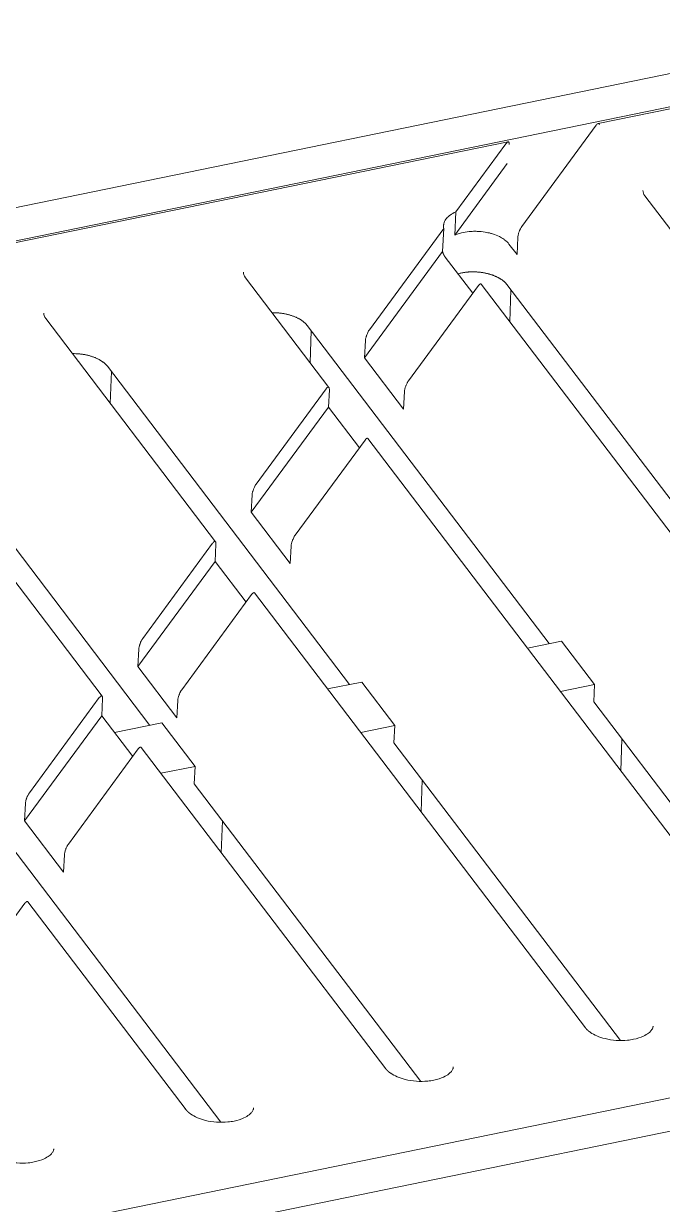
# Model space of a CAD drawing. Header units: millimetres. Extents: x 4267 to 8467, y 166 to 3136.
# Drawn here: x 4861.8 to 4903.8, y 1888 to 1965.6 of the extents above; entities that cross this region are included whole.
import ezdxf

# ---------------------------------------------------------------- set-up
doc = ezdxf.new("R2010")
doc.units = ezdxf.units.MM

msp = doc.modelspace()

# ---------------------------------------------------------------- linework, layer by layer
at = {"linetype": 'Continuous', "lineweight": 5}
for p, q in [((4716.615, 1923.888, 326.374), (5135.162, 2009.535, 326.374)), ((4718.065, 1921.983, 326.374), (5136.612, 2007.63, 326.374)), ((4929.179, 1965.067, 326.374), (4899.562, 1959.007, 326.374)), ((4899.428, 1958.89, 326.374), (4894.542, 1952.235, 326.374)), ((4893.637, 1957.795, 326.374), (4819.518, 1942.628, 326.374)), ((4893.503, 1957.677, 326.374), (4890.211, 1953.194, 326.374)), ((4893.587, 1956.374, 326.374), (4890.135, 1951.672, 326.374)), ((4931.392, 1916.464, 326.374), (4902.639, 1954.245, 326.374)), ((4890.135, 1951.672, 326.374), (4890.211, 1953.194, 326.374)), ((4884.53, 1945.455, 326.374), (4889.414, 1952.108, 326.374)), ((4889.414, 1952.108, 326.374), (4889.338, 1950.587, 326.374)), ((4760.941, 1865.645, 326.374), (5179.488, 1951.291, 326.374)), ((4894.228, 1950.389, 326.374), (4893.7, 1951.084, 326.374)), ((4894.285, 1951.53, 326.374), (4894.228, 1950.389, 326.374)), ((4889.338, 1950.587, 326.374), (4884.216, 1943.609, 326.374)), ((4889.51, 1950.226, 326.374), (4891.321, 1947.847, 326.374)), ((4762.391, 1863.739, 326.374), (5180.938, 1949.386, 326.374)), ((4881.871, 1941.663, 326.374), (4876.384, 1948.872, 326.374)), ((4891.689, 1948.348, 326.374), (4887.093, 1942.087, 326.374)), ((4923.943, 1906.317, 326.374), (4891.881, 1948.446, 326.374)), ((4909.479, 1927.51, 326.374), (4893.567, 1948.418, 326.374)), ((4893.828, 1948.075, 326.374), (4893.756, 1945.981, 326.374)), ((4874.421, 1931.516, 326.374), (4863.257, 1946.186, 326.374)), ((4896.351, 1924.824, 326.374), (4880.439, 1945.732, 326.374)), ((4880.701, 1945.388, 326.374), (4880.628, 1943.295, 326.374)), ((4884.216, 1943.609, 326.374), (4884.273, 1944.75, 326.374)), ((4866.972, 1921.368, 326.374), (4850.129, 1943.499, 326.374)), ((4883.223, 1922.138, 326.374), (4867.311, 1943.046, 326.374)), ((4886.779, 1940.242, 326.374), (4884.216, 1943.609, 326.374)), ((4867.573, 1942.702, 326.374), (4867.501, 1940.609, 326.374)), ((4877.081, 1935.307, 326.374), (4881.677, 1941.568, 326.374)), ((4881.896, 1941.512, 326.374), (4881.839, 1940.371, 326.374)), ((4886.836, 1941.383, 326.374), (4886.779, 1940.242, 326.374)), ((4870.096, 1919.452, 326.374), (4854.184, 1940.359, 326.374)), ((4881.839, 1940.371, 326.374), (4876.767, 1933.462, 326.374)), ((4881.839, 1940.371, 326.374), (4883.872, 1937.699, 326.374)), ((4884.24, 1938.201, 326.374), (4879.644, 1931.94, 326.374)), ((4911.867, 1902.249, 326.374), (4884.431, 1938.298, 326.374)), ((4876.767, 1933.462, 326.374), (4876.824, 1934.603, 326.374)), ((4879.33, 1930.094, 326.374), (4876.767, 1933.462, 326.374)), ((4869.631, 1925.16, 326.374), (4874.228, 1931.421, 326.374)), ((4874.447, 1931.364, 326.374), (4874.389, 1930.223, 326.374)), ((4879.387, 1931.235, 326.374), (4879.33, 1930.094, 326.374)), ((4874.389, 1930.223, 326.374), (4869.318, 1923.314, 326.374)), ((4874.389, 1930.223, 326.374), (4876.423, 1927.552, 326.374)), ((4876.791, 1928.053, 326.374), (4872.194, 1921.792, 326.374)), ((4898.739, 1899.563, 326.374), (4876.982, 1928.151, 326.374)), ((4869.318, 1923.314, 326.374), (4869.375, 1924.455, 326.374)), ((4894.91, 1924.529, 326.374), (4897.15, 1924.988, 326.374)), ((4897.15, 1924.988, 326.374), (4899.325, 1922.13, 326.374)), ((4871.881, 1919.947, 326.374), (4869.318, 1923.314, 326.374)), ((4881.783, 1921.843, 326.374), (4884.022, 1922.301, 326.374)), ((4884.022, 1922.301, 326.374), (4886.197, 1919.444, 326.374)), ((4899.325, 1922.13, 326.374), (4897.085, 1921.672, 326.374)), ((4899.268, 1920.992, 326.374), (4899.325, 1922.13, 326.374)), ((4862.182, 1915.012, 326.374), (4866.779, 1921.273, 326.374)), ((4866.997, 1921.217, 326.374), (4866.94, 1920.076, 326.374)), ((4871.938, 1921.088, 326.374), (4871.881, 1919.947, 326.374)), ((4914.159, 1901.425, 326.374), (4899.268, 1920.992, 326.374)), ((4866.94, 1920.076, 326.374), (4861.868, 1913.167, 326.374)), ((4866.94, 1920.076, 326.374), (4868.973, 1917.404, 326.374)), ((4867.776, 1918.977, 326.374), (4870.895, 1919.615, 326.374)), ((4870.895, 1919.615, 326.374), (4873.069, 1916.758, 326.374)), ((4886.197, 1919.444, 326.374), (4883.957, 1918.986, 326.374)), ((4886.14, 1918.305, 326.374), (4886.197, 1919.444, 326.374)), ((4901.031, 1898.739, 326.374), (4886.14, 1918.305, 326.374)), ((4901.053, 1916.458, 326.374), (4901.125, 1918.551, 326.374)), ((4869.341, 1917.906, 326.374), (4864.745, 1911.645, 326.374)), ((4885.611, 1896.876, 326.374), (4869.533, 1918.003, 326.374)), ((4873.069, 1916.758, 326.374), (4870.83, 1916.299, 326.374)), ((4873.012, 1915.619, 326.374), (4873.069, 1916.758, 326.374)), ((4887.903, 1896.053, 326.374), (4873.012, 1915.619, 326.374)), ((4887.925, 1913.772, 326.374), (4887.997, 1915.865, 326.374)), ((4861.868, 1913.167, 326.374), (4861.925, 1914.308, 326.374)), ((4874.776, 1893.366, 326.374), (4859.885, 1912.933, 326.374)), ((4864.431, 1909.799, 326.374), (4861.868, 1913.167, 326.374)), ((4874.798, 1911.085, 326.374), (4874.87, 1913.179, 326.374)), ((4864.488, 1910.94, 326.374), (4864.431, 1909.799, 326.374)), ((4861.892, 1907.758, 326.374), (4857.296, 1901.497, 326.374)), ((4872.484, 1894.19, 326.374), (4862.084, 1907.856, 326.374))]:
    msp.add_line(p, q, dxfattribs=at)
for points in [[(4889.338, 1950.587), (4889.341, 1950.574, 0.004116), (4889.344, 1950.562, 0.004101), (4889.347, 1950.549, 0.004084), (4889.35, 1950.537, 0.004065), (4889.354, 1950.525, 0.004043), (4889.358, 1950.513, 0.004021), (4889.361, 1950.501, 0.003995), (4889.366, 1950.488, 0.003969), (4889.37, 1950.476, 0.00394), (4889.375, 1950.464, 0.003911), (4889.379, 1950.452, 0.003878), (4889.384, 1950.44, 0.003843), (4889.39, 1950.428, 0.00381), (4889.395, 1950.416, 0.003782), (4889.401, 1950.404, 0.003735), (4889.407, 1950.392, 0.003675), (4889.413, 1950.38, 0.003667), (4889.419, 1950.368, 0.0037), (4889.425, 1950.356, 0.003553), (4889.432, 1950.344, 0.003281), (4889.439, 1950.332, 0.003579), (4889.446, 1950.32, 0.004208), (4889.454, 1950.308, 0.003147), (4889.461, 1950.297, 0.001072), (4889.467, 1950.286, 0.004372), (4889.476, 1950.273, 0.007327), (4889.491, 1950.253, 0.003498), (4889.51, 1950.226, 0.001833)], [(4893.567, 1948.418), (4893.538, 1948.455, 0.010141), (4893.507, 1948.491, 0.009404), (4893.474, 1948.527, 0.008955), (4893.438, 1948.563, 0.00886), (4893.4, 1948.599, 0.00862), (4893.359, 1948.634, 0.008368), (4893.316, 1948.67, 0.00809), (4893.271, 1948.704, 0.007885), (4893.223, 1948.739, 0.007636), (4893.173, 1948.773, 0.007434), (4893.12, 1948.806, 0.007202), (4893.066, 1948.838, 0.007017), (4893.009, 1948.87, 0.006808), (4892.95, 1948.901, 0.006638), (4892.888, 1948.931, 0.006451), (4892.825, 1948.96, 0.006298), (4892.759, 1948.988, 0.006133), (4892.692, 1949.014, 0.005997), (4892.623, 1949.04, 0.005853), (4892.553, 1949.064, 0.005732), (4892.481, 1949.087, 0.005608), (4892.407, 1949.109, 0.005502), (4892.333, 1949.129, 0.005396), (4892.257, 1949.148, 0.005304), (4892.18, 1949.166, 0.005216), (4892.103, 1949.182, 0.005137), (4892.024, 1949.196, 0.005065), (4891.946, 1949.209, 0.004998), (4891.867, 1949.22, 0.004941), (4891.787, 1949.229, 0.004885), (4891.708, 1949.238, 0.004842), (4891.629, 1949.244, 0.004794), (4891.55, 1949.249, 0.004767), (4891.471, 1949.253, 0.004738), (4891.393, 1949.255, 0.004711), (4891.316, 1949.255, 0.004659), (4891.239, 1949.254, 0.004687), (4891.163, 1949.252, 0.004751), (4891.088, 1949.248, 0.004638), (4891.015, 1949.243, 0.004345), (4890.943, 1949.237, 0.004763), (4890.871, 1949.229, 0.005633), (4890.799, 1949.22, 0.004374), (4890.733, 1949.21, 0.001558), (4890.674, 1949.201, 0.006066), (4890.6, 1949.187, 0.010785), (4890.49, 1949.162, 0.005409), (4890.346, 1949.127, 0.002932)], [(4880.439, 1945.732), (4880.404, 1945.776, 0.012486), (4880.365, 1945.82, 0.011398), (4880.322, 1945.864, 0.010733), (4880.277, 1945.908, 0.010588), (4880.227, 1945.952, 0.010234), (4880.174, 1945.995, 0.009865), (4880.117, 1946.037, 0.009467), (4880.057, 1946.079, 0.009174), (4879.993, 1946.119, 0.008829), (4879.926, 1946.159, 0.008551), (4879.855, 1946.197, 0.008239), (4879.782, 1946.234, 0.007989), (4879.705, 1946.27, 0.007726), (4879.625, 1946.304, 0.007521), (4879.542, 1946.337, 0.007274), (4879.457, 1946.367, 0.007048), (4879.37, 1946.396, 0.006911), (4879.28, 1946.423, 0.006872), (4879.189, 1946.447, 0.006537), (4879.096, 1946.47, 0.00602), (4879.002, 1946.49, 0.00646), (4878.906, 1946.508, 0.007463), (4878.807, 1946.523, 0.005681), (4878.713, 1946.537, 0.002193), (4878.628, 1946.548, 0.007661), (4878.519, 1946.556, 0.012901), (4878.354, 1946.563, 0.006433), (4878.137, 1946.568, 0.00346)], [(4867.311, 1943.046), (4867.276, 1943.09, 0.012486), (4867.237, 1943.134, 0.011398), (4867.195, 1943.178, 0.010733), (4867.149, 1943.222, 0.010588), (4867.099, 1943.266, 0.010234), (4867.046, 1943.309, 0.009865), (4866.99, 1943.351, 0.009467), (4866.929, 1943.392, 0.009174), (4866.865, 1943.433, 0.008829), (4866.798, 1943.473, 0.008551), (4866.728, 1943.511, 0.008239), (4866.654, 1943.548, 0.007989), (4866.577, 1943.584, 0.007726), (4866.497, 1943.618, 0.007521), (4866.415, 1943.65, 0.007274), (4866.33, 1943.681, 0.007048), (4866.242, 1943.71, 0.006911), (4866.153, 1943.736, 0.006872), (4866.061, 1943.761, 0.006537), (4865.968, 1943.783, 0.00602), (4865.875, 1943.804, 0.00646), (4865.779, 1943.822, 0.007463), (4865.679, 1943.837, 0.005681), (4865.586, 1943.851, 0.002193), (4865.501, 1943.861, 0.007661), (4865.392, 1943.87, 0.012901), (4865.226, 1943.877, 0.006433), (4865.01, 1943.882, 0.00346)], [(4898.685, 1899.615), (4898.691, 1899.607, 0.002101), (4898.698, 1899.599, 0.00204), (4898.704, 1899.591, 0.002015), (4898.711, 1899.583, 0.002029), (4898.718, 1899.575, 0.002027), (4898.724, 1899.567, 0.002023), (4898.731, 1899.558, 0.002014), (4898.739, 1899.55, 0.002015), (4898.746, 1899.542, 0.002007), (4898.753, 1899.533, 0.002006), (4898.761, 1899.525, 0.001999), (4898.769, 1899.517, 0.001997), (4898.777, 1899.508, 0.00199), (4898.785, 1899.5, 0.001988), (4898.793, 1899.491, 0.00198), (4898.801, 1899.483, 0.001978), (4898.81, 1899.474, 0.00197), (4898.818, 1899.466, 0.001968), (4898.827, 1899.457, 0.00196), (4898.836, 1899.448, 0.001959), (4898.846, 1899.44, 0.00195), (4898.855, 1899.431, 0.001946), (4898.864, 1899.422, 0.00194), (4898.874, 1899.414, 0.001941), (4898.884, 1899.405, 0.001927), (4898.894, 1899.396, 0.001911), (4898.904, 1899.387, 0.001922), (4898.915, 1899.379, 0.001962), (4898.925, 1899.37, 0.001891), (4898.936, 1899.361, 0.001753), (4898.947, 1899.352, 0.001945), (4898.958, 1899.343, 0.002337), (4898.97, 1899.334, 0.001731), (4898.981, 1899.326, 0.000527), (4898.991, 1899.318, 0.002495), (4899.005, 1899.308, 0.004264), (4899.026, 1899.293, 0.002018), (4899.054, 1899.273, 0.001044)], [(4885.558, 1896.929), (4885.564, 1896.921, 0.002101), (4885.57, 1896.913, 0.002041), (4885.577, 1896.905, 0.002015), (4885.583, 1896.897, 0.00203), (4885.59, 1896.888, 0.002027), (4885.597, 1896.88, 0.002023), (4885.604, 1896.872, 0.002015), (4885.611, 1896.864, 0.002015), (4885.618, 1896.855, 0.002008), (4885.626, 1896.847, 0.002006), (4885.633, 1896.839, 0.001999), (4885.641, 1896.83, 0.001997), (4885.649, 1896.822, 0.00199), (4885.657, 1896.813, 0.001988), (4885.665, 1896.805, 0.00198), (4885.674, 1896.796, 0.001979), (4885.682, 1896.788, 0.00197), (4885.691, 1896.779, 0.001968), (4885.7, 1896.771, 0.00196), (4885.709, 1896.762, 0.001959), (4885.718, 1896.753, 0.00195), (4885.727, 1896.745, 0.001946), (4885.737, 1896.736, 0.00194), (4885.746, 1896.727, 0.001941), (4885.756, 1896.719, 0.001927), (4885.766, 1896.71, 0.001912), (4885.777, 1896.701, 0.001922), (4885.787, 1896.692, 0.001962), (4885.798, 1896.684, 0.001891), (4885.808, 1896.675, 0.001753), (4885.819, 1896.666, 0.001945), (4885.83, 1896.657, 0.002337), (4885.842, 1896.648, 0.001731), (4885.853, 1896.639, 0.000527), (4885.863, 1896.632, 0.002495), (4885.877, 1896.622, 0.004264), (4885.898, 1896.606, 0.002018), (4885.927, 1896.586, 0.001044)], [(4872.43, 1894.243), (4872.436, 1894.235, 0.002102), (4872.443, 1894.227, 0.002041), (4872.449, 1894.219, 0.002015), (4872.456, 1894.21, 0.00203), (4872.462, 1894.202, 0.002028), (4872.469, 1894.194, 0.002023), (4872.476, 1894.186, 0.002015), (4872.483, 1894.177, 0.002015), (4872.491, 1894.169, 0.002008), (4872.498, 1894.161, 0.002007), (4872.506, 1894.152, 0.001999), (4872.514, 1894.144, 0.001998), (4872.521, 1894.136, 0.00199), (4872.529, 1894.127, 0.001988), (4872.538, 1894.119, 0.00198), (4872.546, 1894.11, 0.001979), (4872.555, 1894.102, 0.001971), (4872.563, 1894.093, 0.001969), (4872.572, 1894.084, 0.001961), (4872.581, 1894.076, 0.001959), (4872.59, 1894.067, 0.00195), (4872.6, 1894.058, 0.001947), (4872.609, 1894.05, 0.00194), (4872.619, 1894.041, 0.001941), (4872.629, 1894.032, 0.001927), (4872.639, 1894.024, 0.001912), (4872.649, 1894.015, 0.001922), (4872.659, 1894.006, 0.001962), (4872.67, 1893.997, 0.001891), (4872.681, 1893.989, 0.001753), (4872.692, 1893.98, 0.001945), (4872.703, 1893.971, 0.002337), (4872.715, 1893.962, 0.001731), (4872.726, 1893.953, 0.000527), (4872.736, 1893.945, 0.002495), (4872.749, 1893.936, 0.004264), (4872.771, 1893.92, 0.002018), (4872.799, 1893.9, 0.001044)]]:
    msp.add_lwpolyline(points, format="xyb", dxfattribs=at)
for points, knots in [([(4899.428, 1958.89, 326.374), (4899.45, 1958.92, 326.374), (4899.472, 1958.945, 326.374), (4899.499, 1958.97, 326.374), (4899.506, 1958.976, 326.374), (4899.542, 1959.004, 326.374), (4899.568, 1959.012, 326.374), (4899.605, 1959.004, 326.374), (4899.617, 1958.993, 326.374), (4899.63, 1958.968, 326.374), (4899.633, 1958.961, 326.374), (4899.638, 1958.947, 326.374), (4899.639, 1958.94, 326.374), (4899.641, 1958.933, 326.374)], [0, 0, 0, 0, 0.1875, 0.1875, 0.25, 0.25, 0.5, 0.5, 0.6875, 0.6875, 0.75, 0.75, 0.8050392, 0.8050392, 0.8050392, 0.8050392]), ([(4893.722, 1957.627, 326.374), (4893.725, 1957.719, 326.374), (4893.706, 1957.785, 326.374), (4893.661, 1957.796, 326.374), (4893.659, 1957.796, 326.374), (4893.654, 1957.796, 326.374), (4893.651, 1957.796, 326.374), (4893.643, 1957.796, 326.374), (4893.637, 1957.795, 326.374), (4893.618, 1957.789, 326.374), (4893.604, 1957.781, 326.374), (4893.587, 1957.768, 326.374), (4893.587, 1957.768, 326.374), (4893.586, 1957.767, 326.374), (4893.584, 1957.766, 326.374), (4893.579, 1957.762, 326.374), (4893.575, 1957.759, 326.374), (4893.567, 1957.751, 326.374), (4893.56, 1957.745, 326.374), (4893.539, 1957.723, 326.374), (4893.522, 1957.704, 326.374), (4893.503, 1957.677, 326.374)], [0, 0, 0, 0, 0.5, 0.5, 0.53125, 0.53125, 0.5625, 0.5625, 0.625, 0.625, 0.75, 0.75, 0.757812, 0.757812, 0.765625, 0.78125, 0.8125, 0.8125, 0.875, 0.875, 1, 1, 1, 1]), ([(4890.211, 1953.194, 326.374), (4890.069, 1953.132, 326.374), (4889.943, 1953.062, 326.374), (4889.807, 1952.963, 326.374), (4889.779, 1952.941, 326.374), (4889.677, 1952.855, 326.374), (4889.612, 1952.787, 326.374), (4889.489, 1952.619, 326.374), (4889.441, 1952.518, 326.374), (4889.411, 1952.388, 326.374), (4889.407, 1952.363, 326.374), (4889.394, 1952.262, 326.374), (4889.398, 1952.185, 326.374), (4889.414, 1952.108, 326.374)], [0, 0, 0, 0, 0.25, 0.25, 0.3125, 0.3125, 0.5, 0.5, 0.75, 0.75, 0.8125, 0.8125, 1, 1, 1, 1]), ([(4893.7, 1951.084, 326.374), (4893.63, 1951.175, 326.374), (4893.543, 1951.262, 326.374), (4893.413, 1951.364, 326.374), (4893.384, 1951.385, 326.374), (4893.269, 1951.465, 326.374), (4893.174, 1951.521, 326.374), (4892.932, 1951.641, 326.374), (4892.782, 1951.701, 326.374), (4892.58, 1951.763, 326.374), (4892.541, 1951.774, 326.374), (4892.381, 1951.818, 326.374), (4892.257, 1951.845, 326.374), (4891.957, 1951.894, 326.374), (4891.785, 1951.911, 326.374), (4891.565, 1951.919, 326.374), (4891.519, 1951.92, 326.374), (4891.34, 1951.921, 326.374), (4891.207, 1951.915, 326.374), (4890.9, 1951.885, 326.374), (4890.732, 1951.856, 326.374), (4890.531, 1951.807, 326.374), (4890.494, 1951.797, 326.374), (4890.343, 1951.753, 326.374), (4890.236, 1951.716, 326.374), (4890.135, 1951.672, 326.374)], [0, 0, 0, 0, 0.125, 0.125, 0.15625, 0.15625, 0.25, 0.25, 0.375, 0.375, 0.40625, 0.40625, 0.5, 0.5, 0.625, 0.625, 0.65625, 0.65625, 0.75, 0.75, 0.875, 0.875, 0.90625, 0.90625, 1, 1, 1, 1]), ([(4894.542, 1952.234, 326.374), (4894.512, 1952.193, 326.374), (4894.482, 1952.145, 326.374), (4894.446, 1952.075, 326.374), (4894.438, 1952.058, 326.374), (4894.408, 1951.995, 326.374), (4894.387, 1951.945, 326.374), (4894.344, 1951.826, 326.374), (4894.324, 1951.758, 326.374), (4894.305, 1951.677, 326.374), (4894.303, 1951.663, 326.374), (4894.292, 1951.606, 326.374), (4894.287, 1951.567, 326.374), (4894.285, 1951.53, 326.374)], [0, 0, 0, 0, 0.25, 0.25, 0.3125, 0.3125, 0.5, 0.5, 0.75, 0.75, 0.8125, 0.8125, 1, 1, 1, 1]), ([(4891.881, 1948.446, 326.374), (4891.881, 1948.446, 326.374), (4891.88, 1948.446, 326.374), (4891.876, 1948.452, 326.374), (4891.869, 1948.458, 326.374), (4891.862, 1948.462, 326.374), (4891.857, 1948.464, 326.374), (4891.854, 1948.465, 326.374), (4891.842, 1948.468, 326.374), (4891.831, 1948.468, 326.374), (4891.812, 1948.462, 326.374), (4891.806, 1948.459, 326.374), (4891.795, 1948.454, 326.374), (4891.789, 1948.45, 326.374), (4891.782, 1948.446, 326.374), (4891.779, 1948.444, 326.374), (4891.777, 1948.442, 326.374), (4891.776, 1948.441, 326.374), (4891.757, 1948.427, 326.374), (4891.729, 1948.402, 326.374), (4891.689, 1948.348, 326.374)], [0.3658307, 0.3658307, 0.3658307, 0.3658307, 0.375, 0.375, 0.4375, 0.46875, 0.46875, 0.5, 0.5, 0.625, 0.625, 0.6875, 0.6875, 0.71875, 0.734375, 0.7421875, 0.7421875, 0.75, 0.75, 1, 1, 1, 1]), ([(4884.273, 1944.75, 326.374), (4884.276, 1944.797, 326.374), (4884.283, 1944.854, 326.374), (4884.304, 1944.947, 326.374), (4884.313, 1944.979, 326.374), (4884.328, 1945.029, 326.374), (4884.335, 1945.054, 326.374), (4884.344, 1945.08, 326.374), (4884.35, 1945.097, 326.374), (4884.354, 1945.107, 326.374), (4884.367, 1945.145, 326.374), (4884.38, 1945.177, 326.374), (4884.401, 1945.226, 326.374), (4884.409, 1945.242, 326.374), (4884.42, 1945.267, 326.374), (4884.426, 1945.28, 326.374), (4884.434, 1945.294, 326.374), (4884.437, 1945.3, 326.374), (4884.439, 1945.305, 326.374), (4884.441, 1945.308, 326.374), (4884.46, 1945.346, 326.374), (4884.49, 1945.4, 326.374), (4884.53, 1945.454, 326.374)], [0, 0, 0, 0, 0.25, 0.25, 0.375, 0.375, 0.4375, 0.46875, 0.46875, 0.5, 0.5, 0.625, 0.625, 0.6875, 0.6875, 0.71875, 0.734375, 0.742188, 0.742188, 0.75, 0.75, 1, 1, 1, 1]), ([(4881.677, 1941.568, 326.374), (4881.697, 1941.595, 326.374), (4881.714, 1941.615, 326.374), (4881.736, 1941.637, 326.374), (4881.742, 1941.643, 326.374), (4881.751, 1941.651, 326.374), (4881.755, 1941.654, 326.374), (4881.759, 1941.658, 326.374), (4881.761, 1941.659, 326.374), (4881.762, 1941.66, 326.374), (4881.762, 1941.66, 326.374), (4881.779, 1941.673, 326.374), (4881.794, 1941.68, 326.374), (4881.813, 1941.686, 326.374), (4881.819, 1941.687, 326.374), (4881.827, 1941.688, 326.374), (4881.83, 1941.687, 326.374), (4881.835, 1941.687, 326.374), (4881.837, 1941.687, 326.374), (4881.882, 1941.675, 326.374), (4881.901, 1941.606, 326.374), (4881.896, 1941.512, 326.374)], [0, 0, 0, 0, 0.125, 0.125, 0.1875, 0.1875, 0.21875, 0.234375, 0.242188, 0.242188, 0.25, 0.25, 0.375, 0.375, 0.4375, 0.4375, 0.46875, 0.46875, 0.5, 0.5, 1, 1, 1, 1]), ([(4887.093, 1942.087, 326.374), (4887.073, 1942.06, 326.374), (4887.055, 1942.033, 326.374), (4887.033, 1941.995, 326.374), (4887.026, 1941.983, 326.374), (4887.017, 1941.966, 326.374), (4887.013, 1941.958, 326.374), (4887.008, 1941.949, 326.374), (4887.006, 1941.946, 326.374), (4887.005, 1941.943, 326.374), (4887.005, 1941.943, 326.374), (4886.987, 1941.908, 326.374), (4886.971, 1941.875, 326.374), (4886.95, 1941.825, 326.374), (4886.943, 1941.809, 326.374), (4886.934, 1941.785, 326.374), (4886.931, 1941.777, 326.374), (4886.925, 1941.762, 326.374), (4886.922, 1941.755, 326.374), (4886.869, 1941.609, 326.374), (4886.841, 1941.477, 326.374), (4886.836, 1941.383, 326.374)], [0, 0, 0, 0, 0.125, 0.125, 0.1875, 0.1875, 0.21875, 0.234375, 0.242188, 0.242188, 0.25, 0.25, 0.375, 0.375, 0.4375, 0.4375, 0.46875, 0.46875, 0.5, 0.5, 1, 1, 1, 1]), ([(4884.431, 1938.298, 326.374), (4884.431, 1938.298, 326.374), (4884.431, 1938.299, 326.374), (4884.426, 1938.304, 326.374), (4884.42, 1938.31, 326.374), (4884.413, 1938.315, 326.374), (4884.408, 1938.317, 326.374), (4884.405, 1938.318, 326.374), (4884.393, 1938.321, 326.374), (4884.382, 1938.321, 326.374), (4884.363, 1938.315, 326.374), (4884.356, 1938.312, 326.374), (4884.345, 1938.306, 326.374), (4884.34, 1938.303, 326.374), (4884.333, 1938.298, 326.374), (4884.33, 1938.296, 326.374), (4884.328, 1938.295, 326.374), (4884.327, 1938.294, 326.374), (4884.308, 1938.28, 326.374), (4884.28, 1938.255, 326.374), (4884.24, 1938.201, 326.374)], [0.3658308, 0.3658308, 0.3658308, 0.3658308, 0.375, 0.375, 0.4375, 0.46875, 0.46875, 0.5, 0.5, 0.625, 0.625, 0.6875, 0.6875, 0.71875, 0.734375, 0.7421875, 0.7421875, 0.75, 0.75, 1, 1, 1, 1]), ([(4876.824, 1934.603, 326.374), (4876.826, 1934.651, 326.374), (4876.834, 1934.706, 326.374), (4876.851, 1934.781, 326.374), (4876.855, 1934.799, 326.374), (4876.872, 1934.865, 326.374), (4876.888, 1934.915, 326.374), (4876.932, 1935.035, 326.374), (4876.96, 1935.101, 326.374), (4877, 1935.176, 326.374), (4877.006, 1935.189, 326.374), (4877.036, 1935.241, 326.374), (4877.058, 1935.276, 326.374), (4877.081, 1935.307, 326.374)], [0, 0, 0, 0, 0.25, 0.25, 0.3125, 0.3125, 0.5, 0.5, 0.75, 0.75, 0.8125, 0.8125, 1, 1, 1, 1]), ([(4874.228, 1931.421, 326.374), (4874.248, 1931.448, 326.374), (4874.265, 1931.467, 326.374), (4874.286, 1931.49, 326.374), (4874.293, 1931.496, 326.374), (4874.301, 1931.503, 326.374), (4874.306, 1931.507, 326.374), (4874.31, 1931.51, 326.374), (4874.312, 1931.512, 326.374), (4874.313, 1931.513, 326.374), (4874.313, 1931.513, 326.374), (4874.33, 1931.525, 326.374), (4874.344, 1931.533, 326.374), (4874.364, 1931.539, 326.374), (4874.37, 1931.54, 326.374), (4874.378, 1931.54, 326.374), (4874.38, 1931.54, 326.374), (4874.386, 1931.539, 326.374), (4874.388, 1931.539, 326.374), (4874.433, 1931.527, 326.374), (4874.451, 1931.458, 326.374), (4874.447, 1931.364, 326.374)], [0, 0, 0, 0, 0.125, 0.125, 0.1875, 0.1875, 0.21875, 0.234375, 0.242188, 0.242188, 0.25, 0.25, 0.375, 0.375, 0.4375, 0.4375, 0.46875, 0.46875, 0.5, 0.5, 1, 1, 1, 1]), ([(4879.644, 1931.94, 326.374), (4879.624, 1931.912, 326.374), (4879.606, 1931.885, 326.374), (4879.584, 1931.847, 326.374), (4879.577, 1931.835, 326.374), (4879.568, 1931.819, 326.374), (4879.564, 1931.811, 326.374), (4879.559, 1931.802, 326.374), (4879.557, 1931.798, 326.374), (4879.556, 1931.796, 326.374), (4879.556, 1931.796, 326.374), (4879.538, 1931.761, 326.374), (4879.522, 1931.727, 326.374), (4879.501, 1931.678, 326.374), (4879.494, 1931.662, 326.374), (4879.485, 1931.638, 326.374), (4879.482, 1931.63, 326.374), (4879.476, 1931.614, 326.374), (4879.473, 1931.608, 326.374), (4879.42, 1931.462, 326.374), (4879.392, 1931.329, 326.374), (4879.387, 1931.235, 326.374)], [0, 0, 0, 0, 0.125, 0.125, 0.1875, 0.1875, 0.21875, 0.234375, 0.242188, 0.242188, 0.25, 0.25, 0.375, 0.375, 0.4375, 0.4375, 0.46875, 0.46875, 0.5, 0.5, 1, 1, 1, 1]), ([(4876.982, 1928.151, 326.374), (4876.982, 1928.151, 326.374), (4876.982, 1928.152, 326.374), (4876.977, 1928.157, 326.374), (4876.971, 1928.163, 326.374), (4876.963, 1928.167, 326.374), (4876.958, 1928.169, 326.374), (4876.956, 1928.17, 326.374), (4876.944, 1928.173, 326.374), (4876.933, 1928.173, 326.374), (4876.914, 1928.167, 326.374), (4876.907, 1928.164, 326.374), (4876.896, 1928.159, 326.374), (4876.891, 1928.155, 326.374), (4876.884, 1928.151, 326.374), (4876.881, 1928.149, 326.374), (4876.879, 1928.147, 326.374), (4876.877, 1928.146, 326.374), (4876.859, 1928.132, 326.374), (4876.83, 1928.107, 326.374), (4876.791, 1928.053, 326.374)], [0.3658309, 0.3658309, 0.3658309, 0.3658309, 0.375, 0.375, 0.4375, 0.46875, 0.46875, 0.5, 0.5, 0.625, 0.625, 0.6875, 0.6875, 0.71875, 0.734375, 0.7421875, 0.7421875, 0.75, 0.75, 1, 1, 1, 1]), ([(4869.375, 1924.455, 326.374), (4869.377, 1924.502, 326.374), (4869.385, 1924.559, 326.374), (4869.406, 1924.652, 326.374), (4869.414, 1924.684, 326.374), (4869.429, 1924.734, 326.374), (4869.437, 1924.759, 326.374), (4869.446, 1924.785, 326.374), (4869.452, 1924.802, 326.374), (4869.455, 1924.812, 326.374), (4869.469, 1924.85, 326.374), (4869.481, 1924.882, 326.374), (4869.503, 1924.931, 326.374), (4869.51, 1924.947, 326.374), (4869.522, 1924.972, 326.374), (4869.528, 1924.985, 326.374), (4869.535, 1924.999, 326.374), (4869.538, 1925.005, 326.374), (4869.541, 1925.01, 326.374), (4869.542, 1925.013, 326.374), (4869.562, 1925.051, 326.374), (4869.592, 1925.105, 326.374), (4869.632, 1925.16, 326.374)], [0, 0, 0, 0, 0.25, 0.25, 0.375, 0.375, 0.4375, 0.46875, 0.46875, 0.5, 0.5, 0.625, 0.625, 0.6875, 0.6875, 0.71875, 0.734375, 0.742188, 0.742188, 0.75, 0.75, 1, 1, 1, 1]), ([(4866.779, 1921.273, 326.374), (4866.798, 1921.3, 326.374), (4866.816, 1921.32, 326.374), (4866.837, 1921.342, 326.374), (4866.844, 1921.348, 326.374), (4866.852, 1921.356, 326.374), (4866.856, 1921.359, 326.374), (4866.861, 1921.363, 326.374), (4866.862, 1921.364, 326.374), (4866.864, 1921.365, 326.374), (4866.864, 1921.365, 326.374), (4866.881, 1921.378, 326.374), (4866.895, 1921.385, 326.374), (4866.914, 1921.391, 326.374), (4866.92, 1921.392, 326.374), (4866.929, 1921.393, 326.374), (4866.931, 1921.393, 326.374), (4866.936, 1921.392, 326.374), (4866.938, 1921.392, 326.374), (4866.984, 1921.38, 326.374), (4867.002, 1921.311, 326.374), (4866.997, 1921.217, 326.374)], [0, 0, 0, 0, 0.125, 0.125, 0.1875, 0.1875, 0.21875, 0.234375, 0.242188, 0.242188, 0.25, 0.25, 0.375, 0.375, 0.4375, 0.4375, 0.46875, 0.46875, 0.5, 0.5, 1, 1, 1, 1]), ([(4872.194, 1921.792, 326.374), (4872.175, 1921.765, 326.374), (4872.157, 1921.738, 326.374), (4872.135, 1921.7, 326.374), (4872.128, 1921.688, 326.374), (4872.119, 1921.671, 326.374), (4872.114, 1921.663, 326.374), (4872.11, 1921.655, 326.374), (4872.108, 1921.651, 326.374), (4872.107, 1921.648, 326.374), (4872.107, 1921.648, 326.374), (4872.088, 1921.613, 326.374), (4872.073, 1921.579, 326.374), (4872.051, 1921.53, 326.374), (4872.045, 1921.514, 326.374), (4872.035, 1921.49, 326.374), (4872.032, 1921.483, 326.374), (4872.026, 1921.467, 326.374), (4872.024, 1921.46, 326.374), (4871.971, 1921.314, 326.374), (4871.942, 1921.182, 326.374), (4871.938, 1921.088, 326.374)], [0, 0, 0, 0, 0.125, 0.125, 0.1875, 0.1875, 0.21875, 0.234375, 0.242188, 0.242188, 0.25, 0.25, 0.375, 0.375, 0.4375, 0.4375, 0.46875, 0.46875, 0.5, 0.5, 1, 1, 1, 1]), ([(4869.533, 1918.003, 326.374), (4869.533, 1918.003, 326.374), (4869.532, 1918.004, 326.374), (4869.528, 1918.009, 326.374), (4869.521, 1918.015, 326.374), (4869.514, 1918.019, 326.374), (4869.509, 1918.022, 326.374), (4869.506, 1918.023, 326.374), (4869.495, 1918.026, 326.374), (4869.484, 1918.026, 326.374), (4869.464, 1918.02, 326.374), (4869.458, 1918.017, 326.374), (4869.447, 1918.011, 326.374), (4869.441, 1918.008, 326.374), (4869.435, 1918.003, 326.374), (4869.432, 1918.001, 326.374), (4869.43, 1918, 326.374), (4869.428, 1917.999, 326.374), (4869.41, 1917.985, 326.374), (4869.381, 1917.96, 326.374), (4869.342, 1917.906, 326.374)], [0.3658315, 0.3658315, 0.3658315, 0.3658315, 0.375, 0.375, 0.4375, 0.46875, 0.46875, 0.5, 0.5, 0.625, 0.625, 0.6875, 0.6875, 0.71875, 0.734375, 0.7421875, 0.7421875, 0.75, 0.75, 1, 1, 1, 1]), ([(4861.925, 1914.308, 326.374), (4861.928, 1914.355, 326.374), (4861.936, 1914.411, 326.374), (4861.956, 1914.504, 326.374), (4861.965, 1914.537, 326.374), (4861.98, 1914.587, 326.374), (4861.988, 1914.612, 326.374), (4861.996, 1914.637, 326.374), (4862.002, 1914.655, 326.374), (4862.006, 1914.664, 326.374), (4862.02, 1914.702, 326.374), (4862.032, 1914.734, 326.374), (4862.053, 1914.783, 326.374), (4862.061, 1914.8, 326.374), (4862.073, 1914.825, 326.374), (4862.079, 1914.837, 326.374), (4862.086, 1914.852, 326.374), (4862.089, 1914.858, 326.374), (4862.091, 1914.862, 326.374), (4862.093, 1914.865, 326.374), (4862.113, 1914.903, 326.374), (4862.142, 1914.958, 326.374), (4862.182, 1915.012, 326.374)], [0, 0, 0, 0, 0.25, 0.25, 0.375, 0.375, 0.4375, 0.46875, 0.46875, 0.5, 0.5, 0.625, 0.625, 0.6875, 0.6875, 0.71875, 0.734375, 0.742188, 0.742188, 0.75, 0.75, 1, 1, 1, 1]), ([(4864.745, 1911.645, 326.374), (4864.725, 1911.618, 326.374), (4864.708, 1911.59, 326.374), (4864.685, 1911.552, 326.374), (4864.679, 1911.541, 326.374), (4864.669, 1911.524, 326.374), (4864.665, 1911.516, 326.374), (4864.661, 1911.507, 326.374), (4864.659, 1911.503, 326.374), (4864.657, 1911.501, 326.374), (4864.657, 1911.501, 326.374), (4864.639, 1911.466, 326.374), (4864.623, 1911.432, 326.374), (4864.602, 1911.383, 326.374), (4864.595, 1911.367, 326.374), (4864.586, 1911.343, 326.374), (4864.583, 1911.335, 326.374), (4864.577, 1911.319, 326.374), (4864.575, 1911.313, 326.374), (4864.521, 1911.167, 326.374), (4864.493, 1911.034, 326.374), (4864.488, 1910.94, 326.374)], [0, 0, 0, 0, 0.125, 0.125, 0.1875, 0.1875, 0.21875, 0.234375, 0.242188, 0.242188, 0.25, 0.25, 0.375, 0.375, 0.4375, 0.4375, 0.46875, 0.46875, 0.5, 0.5, 1, 1, 1, 1]), ([(4862.084, 1907.856, 326.374), (4862.084, 1907.856, 326.374), (4862.083, 1907.857, 326.374), (4862.079, 1907.862, 326.374), (4862.072, 1907.868, 326.374), (4862.065, 1907.872, 326.374), (4862.06, 1907.874, 326.374), (4862.057, 1907.875, 326.374), (4862.045, 1907.878, 326.374), (4862.034, 1907.878, 326.374), (4862.015, 1907.872, 326.374), (4862.008, 1907.87, 326.374), (4861.998, 1907.864, 326.374), (4861.992, 1907.86, 326.374), (4861.985, 1907.856, 326.374), (4861.982, 1907.854, 326.374), (4861.98, 1907.852, 326.374), (4861.979, 1907.851, 326.374), (4861.96, 1907.837, 326.374), (4861.932, 1907.812, 326.374), (4861.892, 1907.758, 326.374)], [0.3658316, 0.3658316, 0.3658316, 0.3658316, 0.375, 0.375, 0.4375, 0.46875, 0.46875, 0.5, 0.5, 0.625, 0.625, 0.6875, 0.6875, 0.71875, 0.734375, 0.7421875, 0.7421875, 0.75, 0.75, 1, 1, 1, 1]), ([(4903.171, 1899.686, 326.374), (4903.171, 1899.685, 326.374), (4903.171, 1899.684, 326.374), (4903.171, 1899.681, 326.374), (4903.17, 1899.677, 326.374), (4903.17, 1899.672, 326.374), (4903.169, 1899.663, 326.374), (4903.167, 1899.65, 326.374), (4903.163, 1899.624, 326.374), (4903.156, 1899.595, 326.374), (4903.138, 1899.542, 326.374), (4903.108, 1899.48, 326.374), (4903.029, 1899.369, 326.374), (4902.873, 1899.215, 326.374), (4902.509, 1898.992, 326.374), (4902.128, 1898.869, 326.374), (4901.886, 1898.819, 326.374)], [0, 0, 0, 0, 0.0014058, 0.002815, 0.0045808, 0.0081288, 0.009911, 0.0188933, 0.0280127, 0.0512958, 0.0632609, 0.1061413, 0.138156, 0.2060903, 0.2933814, 0.4156782, 0.4156782, 0.4156782, 0.4156782]), ([(4901.886, 1898.819, 326.374), (4901.759, 1898.793, 326.374), (4901.155, 1898.701, 326.374), (4900.044, 1898.777, 326.374), (4899.297, 1899.108, 326.374), (4899.054, 1899.273, 326.374)], [0.4156782, 0.4156782, 0.4156782, 0.4156782, 0.4793235, 0.7064299, 0.8936242, 0.8936242, 0.8936242, 0.8936242]), ([(4888.758, 1896.133, 326.374), (4888.631, 1896.107, 326.374), (4888.028, 1896.015, 326.374), (4886.916, 1896.09, 326.374), (4886.169, 1896.421, 326.374), (4885.927, 1896.586, 326.374)], [0.4156782, 0.4156782, 0.4156782, 0.4156782, 0.4793235, 0.7064299, 0.8936242, 0.8936242, 0.8936242, 0.8936242]), ([(4890.043, 1897, 326.374), (4890.043, 1896.999, 326.374), (4890.043, 1896.997, 326.374), (4890.043, 1896.994, 326.374), (4890.043, 1896.99, 326.374), (4890.042, 1896.986, 326.374), (4890.041, 1896.977, 326.374), (4890.04, 1896.964, 326.374), (4890.035, 1896.938, 326.374), (4890.028, 1896.909, 326.374), (4890.01, 1896.856, 326.374), (4889.98, 1896.794, 326.374), (4889.902, 1896.683, 326.374), (4889.745, 1896.528, 326.374), (4889.381, 1896.305, 326.374), (4889, 1896.183, 326.374), (4888.758, 1896.133, 326.374)], [0, 0, 0, 0, 0.0014058, 0.002815, 0.0045808, 0.0081288, 0.009911, 0.0188933, 0.0280127, 0.0512958, 0.0632609, 0.1061413, 0.138156, 0.2060903, 0.2933814, 0.4156782, 0.4156782, 0.4156782, 0.4156782]), ([(4876.916, 1894.314, 326.374), (4876.916, 1894.313, 326.374), (4876.916, 1894.311, 326.374), (4876.915, 1894.308, 326.374), (4876.915, 1894.304, 326.374), (4876.915, 1894.299, 326.374), (4876.914, 1894.29, 326.374), (4876.912, 1894.278, 326.374), (4876.908, 1894.251, 326.374), (4876.901, 1894.223, 326.374), (4876.883, 1894.17, 326.374), (4876.852, 1894.108, 326.374), (4876.774, 1893.996, 326.374), (4876.618, 1893.842, 326.374), (4876.253, 1893.619, 326.374), (4875.873, 1893.497, 326.374), (4875.631, 1893.447, 326.374)], [0, 0, 0, 0, 0.0014058, 0.002815, 0.0045808, 0.0081288, 0.009911, 0.0188933, 0.0280127, 0.0512958, 0.0632609, 0.1061413, 0.138156, 0.2060903, 0.2933814, 0.4156782, 0.4156782, 0.4156782, 0.4156782]), ([(4875.631, 1893.447, 326.374), (4875.503, 1893.421, 326.374), (4874.9, 1893.329, 326.374), (4873.789, 1893.404, 326.374), (4873.042, 1893.735, 326.374), (4872.799, 1893.9, 326.374)], [0.4156782, 0.4156782, 0.4156782, 0.4156782, 0.4793235, 0.7064299, 0.8936242, 0.8936242, 0.8936242, 0.8936242]), ([(4862.503, 1890.761, 326.374), (4862.376, 1890.735, 326.374), (4861.773, 1890.643, 326.374), (4860.661, 1890.718, 326.374), (4859.914, 1891.049, 326.374), (4859.671, 1891.214, 326.374)], [0.4156782, 0.4156782, 0.4156782, 0.4156782, 0.4793235, 0.7064299, 0.8936242, 0.8936242, 0.8936242, 0.8936242]), ([(4863.788, 1891.627, 326.374), (4863.788, 1891.627, 326.374), (4863.788, 1891.625, 326.374), (4863.788, 1891.622, 326.374), (4863.787, 1891.618, 326.374), (4863.787, 1891.613, 326.374), (4863.786, 1891.604, 326.374), (4863.785, 1891.592, 326.374), (4863.78, 1891.565, 326.374), (4863.773, 1891.536, 326.374), (4863.755, 1891.484, 326.374), (4863.725, 1891.421, 326.374), (4863.647, 1891.31, 326.374), (4863.49, 1891.156, 326.374), (4863.126, 1890.933, 326.374), (4862.745, 1890.811, 326.374), (4862.503, 1890.761, 326.374)], [0, 0, 0, 0, 0.0014058, 0.002815, 0.0045808, 0.0081288, 0.009911, 0.0188933, 0.0280127, 0.0512958, 0.0632609, 0.1061413, 0.138156, 0.2060903, 0.2933814, 0.4156782, 0.4156782, 0.4156782, 0.4156782])]:
    msp.add_open_spline(points, degree=3, knots=knots, dxfattribs=at)
for points in [[(4902.639, 1954.245, 326.374), (4902.533, 1954.386, 326.374), (4902.504, 1954.499, 326.374), (4902.508, 1954.596, 326.374)], [(4876.384, 1948.872, 326.374), (4876.278, 1949.013, 326.374), (4876.249, 1949.127, 326.374), (4876.253, 1949.224, 326.374)], [(4863.257, 1946.186, 326.374), (4863.15, 1946.327, 326.374), (4863.121, 1946.44, 326.374), (4863.125, 1946.538, 326.374)]]:
    msp.add_open_spline(points, degree=3, dxfattribs=at)

doc.saveas('drawing.dxf')
